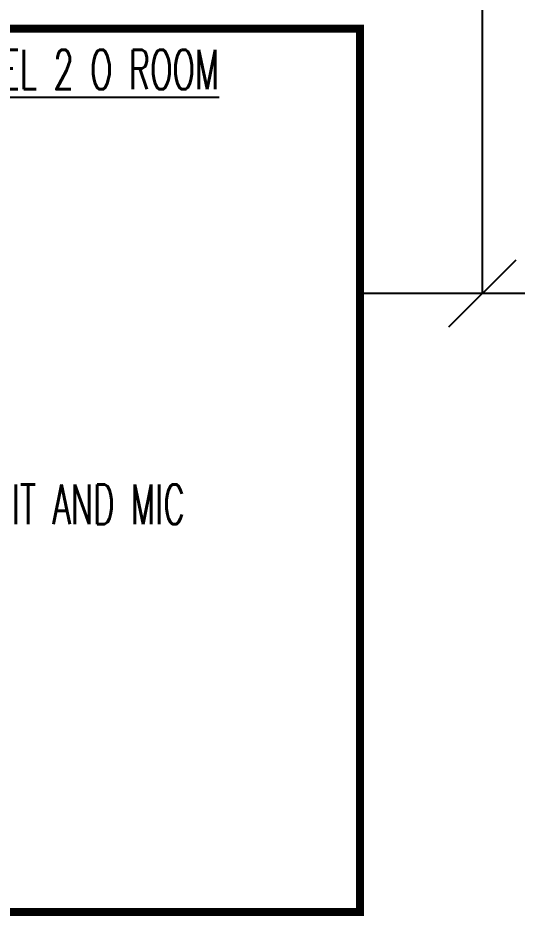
# Model space of a CAD drawing. Header units: millimetres. Extents: x 2974 to 5671, y 1205 to 3288.
# Drawn here: x 3996 to 4112.2, y 2764.9 to 2973.9 of the extents above; entities that cross this region are included whole.
import ezdxf

# ---------------------------------------------------------------- set-up
doc = ezdxf.new("R2010")
doc.units = ezdxf.units.MM
doc.layers.add('COL', color=7, linetype='Continuous')
doc.layers.add('M-_ACONREDT_A_N', color=3, linetype='Continuous')
doc.styles.add('SIMPLEX', font='simplex.shx', dxfattribs={"width": 0.6})

msp = doc.modelspace()

# ---------------------------------------------------------------- linework, layer by layer
at = {"color": 0}
msp.add_line((4104.14244, 2909.8288, -1204.84475), (4104.14244, 3000.39247, -1204.84475), dxfattribs=at)
at = {"color": 0, "ltscale": 0.5}
msp.add_line((4075.61861, 2909.82889, -1204.84475), (4179.62364, 2909.82889, -1204.84475), dxfattribs=at)
at = {"color": 0, "ltscale": 0.5, "const_width": 1.84214, "elevation": -1204.84475}
msp.add_lwpolyline([(3793.46201, 2971.37515), (4075.61861, 2971.37515), (4075.61861, 2765.86336), (3793.46201, 2765.86336)], close=True, dxfattribs=at)
at = {"layer": 'COL', "color": 0, "linetype": 'Continuous', "ltscale": 200}
msp.add_line((4096.32887, 2902.02521, -1204.84475), (4111.956, 2917.63238, -1204.84475), dxfattribs=at)

# ---------------------------------------------------------------- texts
at = {"layer": 'M-_ACONREDT_A_N', "color": 0, "ltscale": 0.5, "insert": (3800.53842, 2954.19388, -1205.0255), "char_height": 9.210686, "width": 262.7098488, "attachment_point": 4, "style": 'SIMPLEX'}
msp.add_mtext('{\\LMAIN PAGING CONSOLE- LOCATED AT BLOCK 2 LEVEL 2 O ROOM CUM FCC}', dxfattribs=at)
at = {"layer": 'M-_ACONREDT_A_N', "color": 0, "ltscale": 0.5, "insert": (3799.14346, 2865.35107, -1207.38114), "char_height": 9.210686, "width": 264.8218983, "attachment_point": 1, "line_spacing_factor": 1.068183, "style": 'SIMPLEX'}
msp.add_mtext('REMOTE MICROPHONE CONSOLE C/W EXTENSION UNIT AND MIC INPUT MODULE\\PTOA RM-200M + RM210F (4)\\PDIM 630(W) X 370(H) X 215(D)', dxfattribs=at)

doc.saveas('drawing.dxf')
